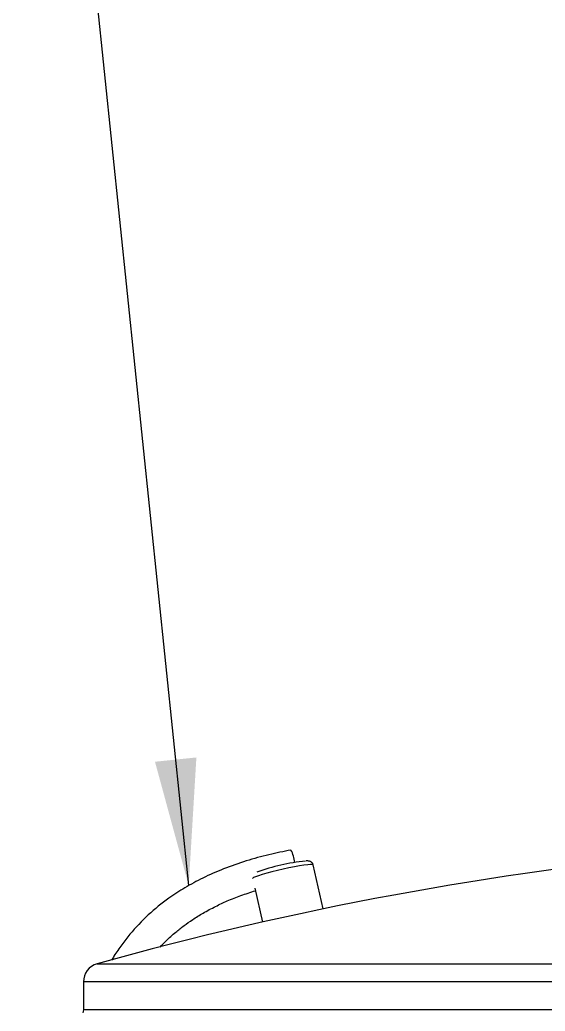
# Model space of a CAD drawing. Header units: millimetres. Extents: x 118006 to 124636, y -130611 to -125922.
# Drawn here: x 120048.1 to 120217.4, y -126960.7 to -126641.3 of the extents above; entities that cross this region are included whole.
import ezdxf

# ---------------------------------------------------------------- set-up
doc = ezdxf.new("R2010")
doc.units = ezdxf.units.MM
doc.header["$LTSCALE"] = 13
doc.layers.add('几何体', color=7, linetype='Continuous')
doc.layers.add('注释', color=2, linetype='Continuous')
doc.styles.get("Standard").update_dxf_attribs({"font": 'gbenor.shx', "bigfont": 'gbcbig.shx'})
doc.dimstyles.new('SLDDIMSTYLE2', dxfattribs={"dimtxt": 0.18, "dimasz": 40.8, "dimexe": 0, "dimexo": 0.0625, "dimgap": 0, "dimtad": 0, "dimtih": 1, "dimtoh": 1, "dimdec": 0, "dimrnd": 1e-09, "dimzin": 0, "dimdsep": 46, "dimtxsty": 'Standard', "dimsah": 1, "dimcen": 0.09, "dimadec": 0, "dimazin": 0, "dimtfac": 40.8, "dimtdec": 0, "dimtofl": 0, "dimtmove": 0, "dimatfit": 3, "dimfxl": 1, "dimfrac": 2, "dimtolj": 1, "dimtzin": 0, "dimarcsym": 0})

msp = doc.modelspace()

# ---------------------------------------------------------------- linework, layer by layer
at = {"layer": '几何体'}
for p, q in [((120145.83, -126927.73), (120142.64, -126913.55)), ((120123.83, -126921.05), (120126.28, -126931.96)), ((120073.02, -126945.44), (120659.26, -126945.44)), ((120068.64, -126951.21), (120068.64, -126960.17)), ((120663.64, -126951.21), (120068.64, -126951.21)), ((120068.64, -126960.17), (120366.14, -126960.17))]:
    msp.add_line(p, q, dxfattribs=at)
at = {"layer": '几何体', "flags": 128}
for points in [[(120142.39, -126913.44), (120141.8, -126913.43), (120140.89, -126913.5), (120139.69, -126913.65), (120138.24, -126913.88), (120136.6, -126914.18), (120134.83, -126914.53), (120132.98, -126914.92), (120131.14, -126915.35), (120129.35, -126915.79), (120127.69, -126916.23), (120126.22, -126916.65), (120124.99, -126917.04), (120124.05, -126917.38), (120123.43, -126917.66), (120123.14, -126917.88), (120123.13, -126917.94)], [(120142.64, -126913.55), (120142.64, -126913.54), (120142.39, -126913.44)], [(120068.64, -126960.17), (120068.58, -126960.76), (120068.47, -126961.17)]]:
    msp.add_lwpolyline(points, dxfattribs=at)
at = {"layer": '几何体'}
for centre, radius, start, end in [((120366.14, -127992.26), 1087.09, 95.29791, 105.64256), ((120125.19, -126914.23), 11.66, 7.2179, 27.9812), ((120146.27, -126974.61), 62.59, 95.5968, 110.3629), ((120074.64, -126951.21), 6, 105.6426, 180)]:
    msp.add_arc(centre, radius, start, end, dxfattribs=at)
for points, knots in [([(120135.48, -126908.76), (120133.12, -126909.24), (120128.29, -126910.21), (120121.02, -126912.23), (120113.88, -126914.71), (120107.25, -126917.62), (120101.37, -126920.8), (120095.39, -126924.69), (120089.33, -126929.61), (120084.41, -126934.78), (120080.9, -126939.3), (120078.93, -126942.12), (120077.93, -126943.83), (120077.67, -126944.28)], [0, 0, 0, 0, 0.100317, 0.204843, 0.312186, 0.413127, 0.505932, 0.592042, 0.715802, 0.842579, 0.90794, 0.975347, 1, 1, 1, 1]), ([(120141.16, -126912.3), (120141.03, -126912.29), (120140.8, -126912.26), (120140.54, -126912.28), (120140.43, -126912.29)], [0, 0, 0, 0, 0.568968, 1, 1, 1, 1]), ([(120142.61, -126913.55), (120142.58, -126913.41), (120142.51, -126913.09), (120142.18, -126912.72), (120141.8, -126912.47), (120141.44, -126912.34), (120141.26, -126912.32), (120141.16, -126912.3)], [0, 0, 0, 0, 0.166934, 0.380158, 0.571255, 0.768443, 1, 1, 1, 1]), ([(120093.32, -126940.06), (120093.96, -126939.37), (120095.51, -126937.68), (120098.12, -126935.38), (120101, -126933.1), (120103.95, -126931.03), (120107.33, -126928.94), (120111.06, -126926.95), (120115.13, -126925.07), (120119.4, -126923.36), (120122.46, -126922.37), (120124.01, -126921.87)], [0, 0, 0, 0, 0.083139, 0.2036, 0.300208, 0.395735, 0.504689, 0.628813, 0.741219, 0.868694, 1, 1, 1, 1])]:
    msp.add_open_spline(points, degree=3, knots=knots, dxfattribs=at)

# ---------------------------------------------------------------- leaders
at = {"layer": '注释'}
msp.add_leader([(120102.55, -126920.21), (120048.14, -126393.99)], dimstyle='SLDDIMSTYLE2', dxfattribs=at)

doc.saveas('drawing.dxf')
